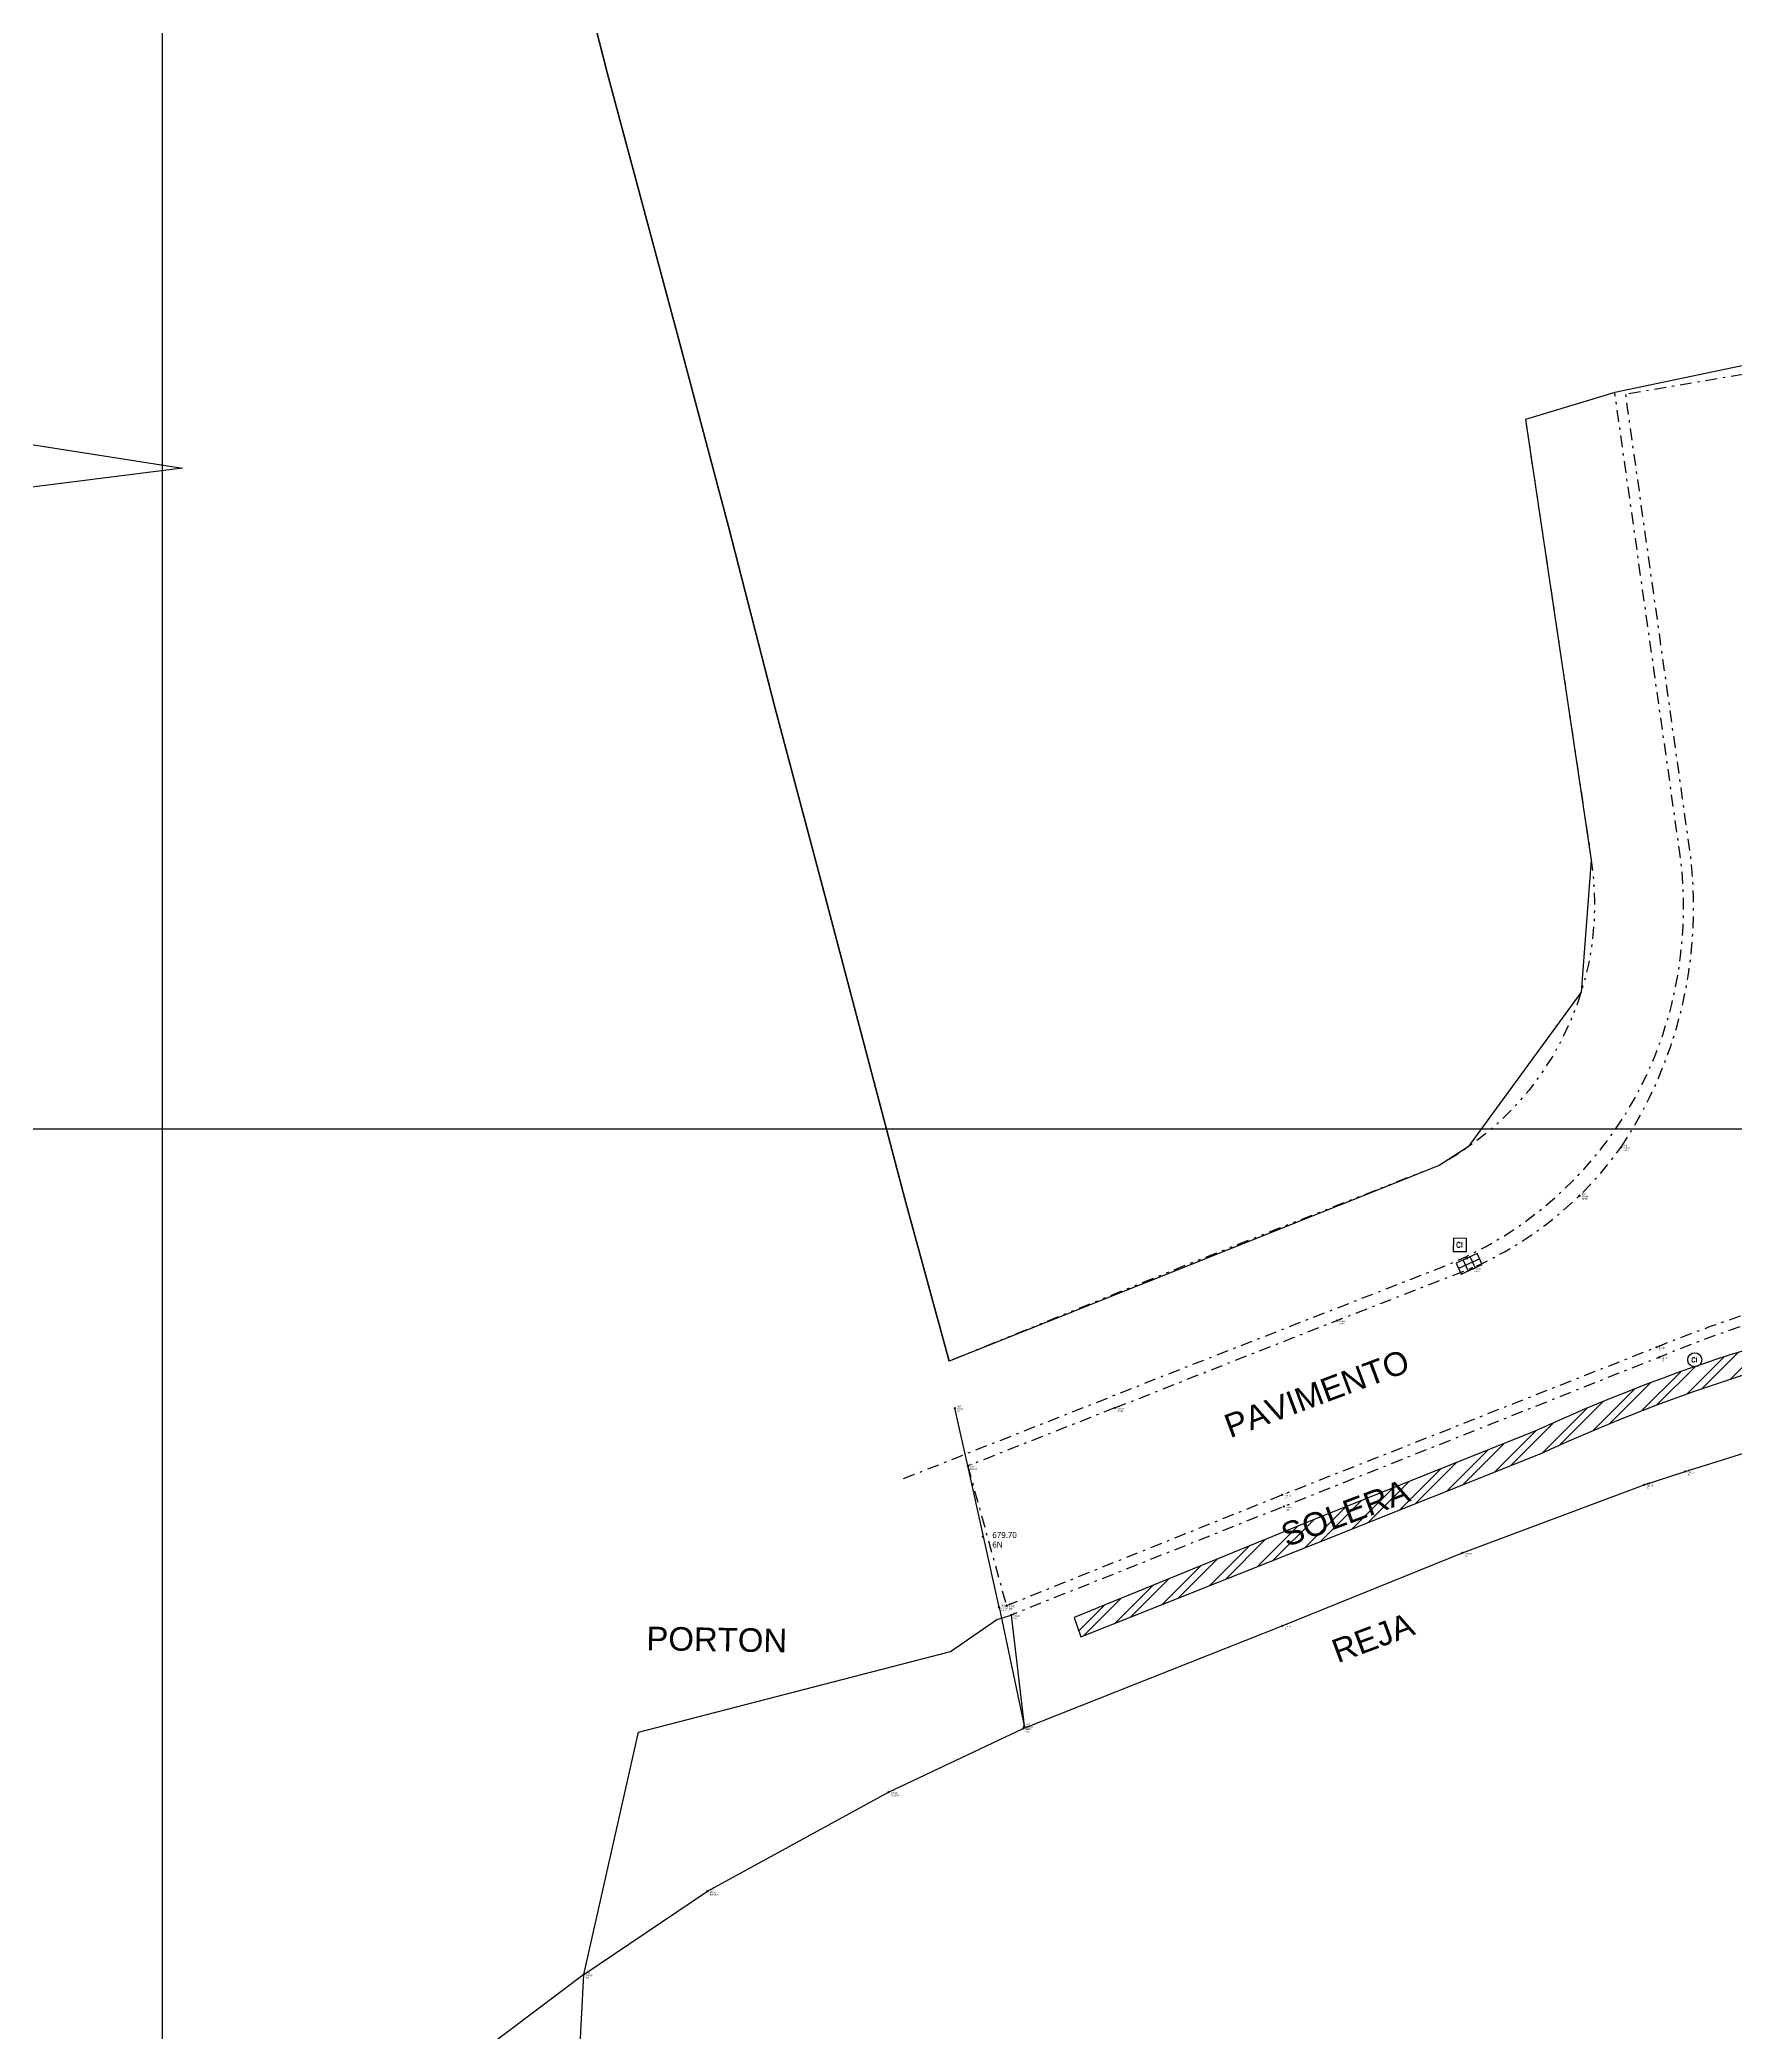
# Model space of a CAD drawing. Extents: x 352140 to 354978, y 6304672 to 6307963.
# Drawn here: x 352594.8 to 352666.7, y 6305561.7 to 6305646.2 of the extents above; entities that cross this region are included whole.
import ezdxf

# ---------------------------------------------------------------- set-up
doc = ezdxf.new("R2010")
doc.units = 0
doc.header["$PDMODE"] = 35
doc.header["$PDSIZE"] = 0.03
for name, pattern in [('DASHED', [19.05, 12.7, -6.35]), ('DIVIDE', [1.25, 0.5, -0.25, 0, -0.25, 0, -0.25]), ('JPG_DASHDOT', [1, 0.5, -0.25, 0, -0.25])]:
    doc.linetypes.add(name, pattern=pattern)
doc.layers.get('0').update_dxf_attribs({"linetype": 'CONTINUOUS'})
for name, color, linetype in [('0-LEVANTAMIENTO 2013.AGO', 3, 'CONTINUOUS'), ('02_Geo ext_Acotamiento', 7, 'CONTINUOUS'), ('02_Geo ext_Geometria', 2, 'CONTINUOUS'), ('1-coordenadas', 8, 'CONTINUOUS'), ('1-LINEA DE CIERRO', 7, 'DIVIDE'), ('1-MURO VIBROCRET', 7, 'FENCELINE2'), ('1-REJA', 252, 'FENCELINE1'), ('1-TEXTOS', 7, 'CONTINUOUS'), ('1-VEREDA', 251, 'CONTINUOUS'), ('2-ACHURADO VEREDA', 252, 'CONTINUOUS'), ('3-TALUD', 252, 'DASHED'), ('C-TOPO - BORDE - 2', 7, 'CONTINUOUS'), ('C-TOPO - BORDE - 3', 7, 'CONTINUOUS'), ('TOP-URB-SOLERAS', 2, 'JPG_DASHDOT'), ('V-NODE - 2013', 4, 'CONTINUOUS'), ('V-NODE - 2014.06.24', 4, 'CONTINUOUS'), ('V-NODE-TEXT 2013', 2, 'CONTINUOUS'), ('Z-CI', 253, 'CONTINUOUS'), ('Z-CR', 253, 'CONTINUOUS'), ('Z-SUM', 253, 'CONTINUOUS')]:
    doc.layers.add(name, color=color, linetype=linetype)
doc.styles.add('A', font='arial.ttf', dxfattribs={"height": 2})
doc.styles.add('ROMANS', font='romans.shx', dxfattribs={"width": 0.75})
doc.styles.add('TEXTIS', font='arial.ttf', dxfattribs={"height": 2})
doc.linetypes.add('FENCELINE1', pattern='A,6.35,-2.54,[133,ltypeshp.shx,S=2.54,R=0,X=-2.54,Y=0],-2.54,25.4', length=36.83)
doc.linetypes.add('FENCELINE2', pattern='A,0.25,-0.1,[132,ltypeshp.shx,S=0.1,R=0,X=-0.1,Y=0],-0.1,1', length=1.45)
doc.dimstyles.new('Principal', dxfattribs={"dimscale": 0, "dimtxt": 2, "dimasz": 2, "dimexe": 1, "dimexo": 1, "dimtad": 1, "dimrnd": 0.05, "dimzin": 1, "dimtxsty": 'ROMANS', "dimcen": 2.5, "dimclrt": 2, "dimaunit": 2, "dimadec": 0, "dimazin": 0, "dimtfac": 1, "dimtmove": 0, "dimatfit": 3, "dimfxl": 1, "dimfxlon": 1, "dimarcsym": 0})

# ---------------------------------------------------------------- blocks, each defined once
blk = doc.blocks.new('COORDENADAS')
at = {"layer": '1-coordenadas'}
for p, q in [((420, -900.625), (420, -0.625)), ((20, -600.625), (1420, -600.625))]:
    blk.add_line(p, q, dxfattribs=at)
blk = doc.blocks.new('CI')
at = {"layer": 'Z-CI'}
blk.add_circle((0, 0), 1.2, dxfattribs=at)
at = {"layer": 'Z-CI', "style": 'ROMANS'}
blk.add_text('CI', height=0.8, rotation=360, dxfattribs=at).set_placement((-0.58, -0.4))
blk = doc.blocks.new('CR')
at = {"layer": 'Z-CR', "color": 9, "true_color": 0xbdbdbd}
for p, q in [((-1.12, 1.12), (-1.12, -1.12)), ((1.12, 1.12), (-1.12, 1.12)), ((1.12, -1.12), (1.12, 1.12)), ((-1.12, -1.12), (1.12, -1.12))]:
    blk.add_line(p, q, dxfattribs=at)
at = {"layer": 'Z-CR', "color": 9, "true_color": 0xbdbdbd, "style": 'ROMANS'}
blk.add_text('CI', height=0.9, dxfattribs=at).set_placement((-0.65, -0.45))
blk = doc.blocks.new('SUM')
at = {"layer": 'Z-SUM', "color": 9, "true_color": 0xbdbdbd}
for p, q in [((-1.5, 1.54), (-1.5, 0)), ((1.5, 1.54), (-1.5, 1.54)), ((-1.5, 0.77), (1.5, 0.77)), ((-1.5, 0), (1.5, 0)), ((-0.5, 1.54), (-0.5, 0)), ((0.5, 1.54), (0.5, 0)), ((1.5, 0), (1.5, 1.54))]:
    blk.add_line(p, q, dxfattribs=at)
blk.add_point((0, 0), dxfattribs=at)
blk = doc.blocks.new('*U186', base_point=(352635.813, 6305579.761))
at = {"layer": 'V-NODE - 2013', "lineweight": -2}
blk.add_point((352635.813, 6305579.761), dxfattribs=at)
at = {"layer": 'V-NODE-TEXT 2013', "linetype": 'ByBlock', "char_height": 0.0635}
for s, insert, attachment_point in [('856', (352635.918, 6305579.794), 7), ('SZF', (352635.918, 6305579.655), 1), ('679.59', (352635.918, 6305579.756), 1)]:
    blk.add_mtext(s, dxfattribs=dict(at, insert=insert, attachment_point=attachment_point))
blk = doc.blocks.new('*U187', base_point=(352636.008, 6305579.363))
at = {"layer": 'V-NODE - 2013', "lineweight": -2}
blk.add_point((352636.008, 6305579.363), dxfattribs=at)
at = {"layer": 'V-NODE-TEXT 2013', "linetype": 'ByBlock', "char_height": 0.0635}
for s, insert, attachment_point in [('857', (352636.113, 6305579.396), 7), ('SZF', (352636.113, 6305579.257), 1), ('679.66', (352636.113, 6305579.358), 1)]:
    blk.add_mtext(s, dxfattribs=dict(at, insert=insert, attachment_point=attachment_point))
blk = doc.blocks.new('*U206', base_point=(352663.524, 6305590.306))
at = {"layer": 'V-NODE - 2013', "lineweight": -2}
blk.add_point((352663.524, 6305590.306), dxfattribs=at)
at = {"layer": 'V-NODE-TEXT 2013', "linetype": 'ByBlock', "char_height": 0.0635}
for s, insert, attachment_point in [('852', (352663.629, 6305590.339), 7), ('SZ', (352663.629, 6305590.2), 1), ('680.06', (352663.629, 6305590.301), 1)]:
    blk.add_mtext(s, dxfattribs=dict(at, insert=insert, attachment_point=attachment_point))
blk = doc.blocks.new('*U207', base_point=(352663.399, 6305590.731))
at = {"layer": 'V-NODE - 2013', "lineweight": -2}
blk.add_point((352663.399, 6305590.731), dxfattribs=at)
at = {"layer": 'V-NODE-TEXT 2013', "linetype": 'ByBlock', "char_height": 0.0635}
for s, insert, attachment_point in [('853', (352663.504, 6305590.764), 7), ('SZ', (352663.504, 6305590.625), 1), ('679.99', (352663.504, 6305590.726), 1)]:
    blk.add_mtext(s, dxfattribs=dict(at, insert=insert, attachment_point=attachment_point))
blk = doc.blocks.new('*U208', base_point=(352647.518, 6305584.464))
at = {"layer": 'V-NODE - 2013', "lineweight": -2}
blk.add_point((352647.518, 6305584.464), dxfattribs=at)
at = {"layer": 'V-NODE-TEXT 2013', "linetype": 'ByBlock', "char_height": 0.0635}
for s, insert, attachment_point in [('854', (352647.623, 6305584.497), 7), ('SZ', (352647.623, 6305584.358), 1), ('679.75', (352647.623, 6305584.459), 1)]:
    blk.add_mtext(s, dxfattribs=dict(at, insert=insert, attachment_point=attachment_point))
blk = doc.blocks.new('*U209', base_point=(352647.586, 6305583.967))
at = {"layer": 'V-NODE - 2013', "lineweight": -2}
blk.add_point((352647.586, 6305583.967), dxfattribs=at)
at = {"layer": 'V-NODE-TEXT 2013', "linetype": 'ByBlock', "char_height": 0.0635}
for s, insert, attachment_point in [('855', (352647.691, 6305584), 7), ('SZ', (352647.691, 6305583.861), 1), ('679.84', (352647.691, 6305583.962), 1)]:
    blk.add_mtext(s, dxfattribs=dict(at, insert=insert, attachment_point=attachment_point))
blk = doc.blocks.new('*U258', base_point=(352636.519, 6305574.549))
at = {"layer": 'V-NODE - 2013', "lineweight": -2}
blk.add_point((352636.519, 6305574.549), dxfattribs=at)
at = {"layer": 'V-NODE-TEXT 2013', "linetype": 'ByBlock', "char_height": 0.0635}
for s, insert, attachment_point in [('859', (352636.624, 6305574.582), 7), ('679.89', (352636.624, 6305574.544), 1), ('RJX', (352636.624, 6305574.443), 1)]:
    blk.add_mtext(s, dxfattribs=dict(at, insert=insert, attachment_point=attachment_point))
blk = doc.blocks.new('*U261', base_point=(352635.498, 6305579.699))
at = {"layer": 'V-NODE - 2013', "lineweight": -2}
blk.add_point((352635.498, 6305579.699), dxfattribs=at)
at = {"layer": 'V-NODE-TEXT 2013', "linetype": 'ByBlock', "char_height": 0.0635}
for s, insert, attachment_point in [('863', (352635.603, 6305579.732), 7), ('679.64', (352635.603, 6305579.694), 1), ('RJPOR', (352635.603, 6305579.593), 1)]:
    blk.add_mtext(s, dxfattribs=dict(at, insert=insert, attachment_point=attachment_point))
blk = doc.blocks.new('*U262', base_point=(352634.17, 6305585.694))
at = {"layer": 'V-NODE - 2013', "lineweight": -2}
blk.add_point((352634.17, 6305585.694), dxfattribs=at)
at = {"layer": 'V-NODE-TEXT 2013', "linetype": 'ByBlock', "char_height": 0.0635}
for s, insert, attachment_point in [('864', (352634.275, 6305585.727), 7), ('679.72', (352634.275, 6305585.689), 1), ('RJPOR', (352634.275, 6305585.588), 1)]:
    blk.add_mtext(s, dxfattribs=dict(at, insert=insert, attachment_point=attachment_point))
blk = doc.blocks.new('*U264', base_point=(352636.56, 6305574.653))
at = {"layer": 'V-NODE - 2013', "lineweight": -2}
blk.add_point((352636.56, 6305574.653), dxfattribs=at)
at = {"layer": 'V-NODE-TEXT 2013', "linetype": 'ByBlock', "char_height": 0.0635}
for s, insert, attachment_point in [('858', (352636.665, 6305574.686), 7), ('679.89', (352636.665, 6305574.648), 1), ('RJF', (352636.665, 6305574.547), 1)]:
    blk.add_mtext(s, dxfattribs=dict(at, insert=insert, attachment_point=attachment_point))
blk = doc.blocks.new('*U265', base_point=(352623.121, 6305567.639))
at = {"layer": 'V-NODE - 2013', "lineweight": -2}
blk.add_point((352623.121, 6305567.639), dxfattribs=at)
at = {"layer": 'V-NODE-TEXT 2013', "linetype": 'ByBlock', "char_height": 0.0635}
for s, insert, attachment_point in [('596', (352623.226, 6305567.672), 7), ('679.46', (352623.226, 6305567.634), 1), ('RJACMA', (352623.226, 6305567.533), 1)]:
    blk.add_mtext(s, dxfattribs=dict(at, insert=insert, attachment_point=attachment_point))
blk = doc.blocks.new('*U266', base_point=(352630.809, 6305571.84))
at = {"layer": 'V-NODE - 2013', "lineweight": -2}
blk.add_point((352630.809, 6305571.84), dxfattribs=at)
at = {"layer": 'V-NODE-TEXT 2013', "linetype": 'ByBlock', "char_height": 0.0635}
for s, insert, attachment_point in [('597', (352630.914, 6305571.873), 7), ('679.56', (352630.914, 6305571.835), 1), ('RJACMA', (352630.914, 6305571.734), 1)]:
    blk.add_mtext(s, dxfattribs=dict(at, insert=insert, attachment_point=attachment_point))
blk = doc.blocks.new('*U267', base_point=(352617.874, 6305564.101))
at = {"layer": 'V-NODE - 2013', "lineweight": -2}
blk.add_point((352617.874, 6305564.101), dxfattribs=at)
at = {"layer": 'V-NODE-TEXT 2013', "linetype": 'ByBlock', "char_height": 0.0635}
for s, insert, attachment_point in [('298', (352617.979, 6305564.134), 7), ('679.37', (352617.979, 6305564.096), 1), ('RJ', (352617.979, 6305563.995), 1)]:
    blk.add_mtext(s, dxfattribs=dict(at, insert=insert, attachment_point=attachment_point))
blk = doc.blocks.new('*U284', base_point=(352664.622, 6305585.451))
at = {"layer": 'V-NODE - 2013', "lineweight": -2}
blk.add_point((352664.622, 6305585.451), dxfattribs=at)
at = {"layer": 'V-NODE-TEXT 2013', "linetype": 'ByBlock', "char_height": 0.0635}
for s, insert, attachment_point in [('807', (352664.727, 6305585.484), 7), ('680.13', (352664.727, 6305585.446), 1), ('RJ', (352664.727, 6305585.345), 1)]:
    blk.add_mtext(s, dxfattribs=dict(at, insert=insert, attachment_point=attachment_point))
blk = doc.blocks.new('*U285', base_point=(352647.519, 6305578.903))
at = {"layer": 'V-NODE - 2013', "lineweight": -2}
blk.add_point((352647.519, 6305578.903), dxfattribs=at)
at = {"layer": 'V-NODE-TEXT 2013', "linetype": 'ByBlock', "char_height": 0.0635}
for s, insert, attachment_point in [('860', (352647.624, 6305578.936), 7), ('679.91', (352647.624, 6305578.898), 1), ('RJ', (352647.624, 6305578.797), 1)]:
    blk.add_mtext(s, dxfattribs=dict(at, insert=insert, attachment_point=attachment_point))
blk = doc.blocks.new('*U286', base_point=(352655.174, 6305581.999))
at = {"layer": 'V-NODE - 2013', "lineweight": -2}
blk.add_point((352655.174, 6305581.999), dxfattribs=at)
at = {"layer": 'V-NODE-TEXT 2013', "linetype": 'ByBlock', "char_height": 0.0635}
for s, insert, attachment_point in [('861', (352655.279, 6305582.032), 7), ('679.99', (352655.279, 6305581.994), 1), ('RJ', (352655.279, 6305581.893), 1)]:
    blk.add_mtext(s, dxfattribs=dict(at, insert=insert, attachment_point=attachment_point))
blk = doc.blocks.new('*U287', base_point=(352662.884, 6305584.895))
at = {"layer": 'V-NODE - 2013', "lineweight": -2}
blk.add_point((352662.884, 6305584.895), dxfattribs=at)
at = {"layer": 'V-NODE-TEXT 2013', "linetype": 'ByBlock', "char_height": 0.0635}
for s, insert, attachment_point in [('862', (352662.989, 6305584.928), 7), ('680.09', (352662.989, 6305584.89), 1), ('RJ', (352662.989, 6305584.789), 1)]:
    blk.add_mtext(s, dxfattribs=dict(at, insert=insert, attachment_point=attachment_point))
blk = doc.blocks.new('*U288', base_point=(352633.62, 6305588.145))
at = {"layer": 'V-NODE - 2013', "lineweight": -2}
blk.add_point((352633.62, 6305588.145), dxfattribs=at)
at = {"layer": 'V-NODE-TEXT 2013', "linetype": 'ByBlock', "char_height": 0.0635}
for s, insert, attachment_point in [('865', (352633.725, 6305588.178), 7), ('679.87', (352633.725, 6305588.14), 1), ('RJ', (352633.725, 6305588.039), 1)]:
    blk.add_mtext(s, dxfattribs=dict(at, insert=insert, attachment_point=attachment_point))
blk = doc.blocks.new('*U312', base_point=(352640.418, 6305588.152))
at = {"layer": 'V-NODE - 2013', "lineweight": -2}
blk.add_point((352640.418, 6305588.152), dxfattribs=at)
at = {"layer": 'V-NODE-TEXT 2013', "linetype": 'ByBlock', "char_height": 0.0635}
for s, insert, attachment_point in [('866', (352640.523, 6305588.185), 7), ('679.72', (352640.523, 6305588.147), 1), ('OPSZ', (352640.523, 6305588.046), 1)]:
    blk.add_mtext(s, dxfattribs=dict(at, insert=insert, attachment_point=attachment_point))
blk = doc.blocks.new('*U313', base_point=(352649.846, 6305591.864))
at = {"layer": 'V-NODE - 2013', "lineweight": -2}
blk.add_point((352649.846, 6305591.864), dxfattribs=at)
at = {"layer": 'V-NODE-TEXT 2013', "linetype": 'ByBlock', "char_height": 0.0635}
for s, insert, attachment_point in [('867', (352649.951, 6305591.897), 7), ('679.89', (352649.951, 6305591.859), 1), ('OPSZ', (352649.951, 6305591.758), 1)]:
    blk.add_mtext(s, dxfattribs=dict(at, insert=insert, attachment_point=attachment_point))
blk = doc.blocks.new('*U314', base_point=(352655.566, 6305594.086))
at = {"layer": 'V-NODE - 2013', "lineweight": -2}
blk.add_point((352655.566, 6305594.086), dxfattribs=at)
at = {"layer": 'V-NODE-TEXT 2013', "linetype": 'ByBlock', "char_height": 0.0635}
for s, insert, attachment_point in [('868', (352655.671, 6305594.119), 7), ('679.89', (352655.671, 6305594.081), 1), ('OPSZ', (352655.671, 6305593.98), 1)]:
    blk.add_mtext(s, dxfattribs=dict(at, insert=insert, attachment_point=attachment_point))
blk = doc.blocks.new('*U315', base_point=(352660.132, 6305597.162))
at = {"layer": 'V-NODE - 2013', "lineweight": -2}
blk.add_point((352660.132, 6305597.162), dxfattribs=at)
at = {"layer": 'V-NODE-TEXT 2013', "linetype": 'ByBlock', "char_height": 0.0635}
for s, insert, attachment_point in [('869', (352660.237, 6305597.195), 7), ('679.94', (352660.237, 6305597.157), 1), ('OPSZ', (352660.237, 6305597.056), 1)]:
    blk.add_mtext(s, dxfattribs=dict(at, insert=insert, attachment_point=attachment_point))
blk = doc.blocks.new('*U316', base_point=(352661.904, 6305599.221))
at = {"layer": 'V-NODE - 2013', "lineweight": -2}
blk.add_point((352661.904, 6305599.221), dxfattribs=at)
at = {"layer": 'V-NODE-TEXT 2013', "linetype": 'ByBlock', "char_height": 0.0635}
for s, insert, attachment_point in [('870', (352662.009, 6305599.254), 7), ('679.91', (352662.009, 6305599.216), 1), ('OPSZ', (352662.009, 6305599.115), 1)]:
    blk.add_mtext(s, dxfattribs=dict(at, insert=insert, attachment_point=attachment_point))
blk = doc.blocks.new('*D959')
at = {"layer": '02_Geo ext_Geometria', "color": 0, "lineweight": -2, "transparency": 16777216}
blk.add_line((352576.103, 6306008.627), (352574.44, 6306014.447), dxfattribs=at)
at = {"layer": '02_Geo ext_Geometria', "color": 0, "transparency": 16777216}
blk.add_solid([(352574.6, 6306014.493), (352574.28, 6306014.401), (352574.165, 6306015.409)], dxfattribs=at)
at = {"layer": '02_Geo ext_Geometria', "color": 2, "transparency": 16777216, "insert": (352576.282, 6306011.306), "char_height": 1, "attachment_point": 5, "rotation": 285.94554, "style": 'ROMANS'}
blk.add_mtext('R420,40', dxfattribs=at)
blk = doc.blocks.new('*D1282')
at = {"layer": '02_Geo ext_Acotamiento', "color": 0, "lineweight": -2, "transparency": 16777216}
blk.add_line((352570.588, 6306007.009), (352568.844, 6306012.806), dxfattribs=at)
at = {"layer": '02_Geo ext_Acotamiento', "color": 0, "transparency": 16777216}
blk.add_solid([(352569.004, 6306012.854), (352568.685, 6306012.758), (352568.556, 6306013.764)], dxfattribs=at)
at = {"layer": '02_Geo ext_Acotamiento', "color": 2, "transparency": 16777216, "insert": (352570.729, 6306009.69), "char_height": 1, "attachment_point": 5, "rotation": 286.7422, "style": 'ROMANS'}
blk.add_mtext('R420,40', dxfattribs=at)
blk = doc.blocks.new('*D1356')
at = {"layer": '02_Geo ext_Acotamiento', "color": 0, "lineweight": -2, "transparency": 16777216}
blk.add_line((352474.093, 6305972.205), (352473.119, 6305978.179), dxfattribs=at)
at = {"layer": '02_Geo ext_Acotamiento', "color": 0, "transparency": 16777216}
blk.add_solid([(352473.283, 6305978.206), (352472.954, 6305978.153), (352472.958, 6305979.166)], dxfattribs=at)
at = {"layer": '02_Geo ext_Acotamiento', "color": 2, "transparency": 16777216, "insert": (352474.582, 6305974.845), "char_height": 1, "attachment_point": 5, "rotation": 279.25748, "style": 'ROMANS'}
blk.add_mtext('R765,10', dxfattribs=at)

msp = doc.modelspace()

# ---------------------------------------------------------------- hatches: boundary and pattern name
at = {"layer": '2-ACHURADO VEREDA'}
h = msp.add_hatch(dxfattribs=at)
h.set_pattern_fill('ANSI32', color=256, scale=0.09)
h.paths.add_polyline_path([(352720.617, 6305598.054), (352732.368, 6305599.703), (352742.734, 6305601.134), (352755.34, 6305602.893), (352757.27, 6305603.202), (352761.983, 6305602.436), (352770.567, 6305600.41), (352771.013, 6305599.078), (352772.382, 6305589.499), (352773.367, 6305582.69), (352774.502, 6305574.654), (352776.311, 6305561.585), (352778.207, 6305548.171), (352779.696, 6305548.344), (352777.83, 6305561.778), (352775.967, 6305574.833), (352774.777, 6305582.795), (352773.865, 6305589.674), (352772.388, 6305600.297, 0.05743), (352771.451, 6305601.418), (352762.18, 6305603.377), (352757.291, 6305604.147), (352755.264, 6305603.879), (352742.632, 6305602.124), (352732.139, 6305600.646), (352720.501, 6305599.028), (352712.936, 6305597.962), (352700.518, 6305596.221), (352698.257, 6305595.938), (352688.145, 6305594.514, 0.016921), (352676.257, 6305592.819, 0.0646), (352658.21, 6305587.147), (352649.116, 6305583.522), (352638.688, 6305579.25), (352638.972, 6305578.433), (352649.251, 6305582.52), (352658.538, 6305586.235, -0.061952), (352676.156, 6305591.833, -0.0218), (352688.13, 6305593.524), (352698.383, 6305594.963), (352700.716, 6305595.265), (352713.022, 6305596.978)])

# ---------------------------------------------------------------- linework, layer by layer
at = {"layer": '0-LEVANTAMIENTO 2013.AGO'}
msp.add_lwpolyline([(352617.673, 6305560.319), (352617.874, 6305564.101), (352612.771, 6305560.26)], dxfattribs=at)
at = {"layer": '1-LINEA DE CIERRO', "flags": 128}
msp.add_lwpolyline([(352657.843, 6305630.1), (352660.636, 6305611.407, -0.284148), (352655.416, 6305599.231, -0.025181), (352654.172, 6305598.447)], format="xyb", dxfattribs=at)
msp.add_lwpolyline([(352654.172, 6305598.447), (352643.617, 6305594.289), (352633.385, 6305590.141)], dxfattribs=at)
at = {"layer": '1-MURO VIBROCRET', "flags": 128}
msp.add_lwpolyline([(352615.85, 6305656.654), (352618.879, 6305644.777), (352621.9, 6305633.546), (352624.02, 6305625.566), (352625.986, 6305617.9), (352628.119, 6305609.853), (352631.506, 6305597.027), (352633.385, 6305590.141)], dxfattribs=at)
at = {"layer": '1-REJA', "ltscale": 0.2, "flags": 128}
msp.add_lwpolyline([(352617.874, 6305564.101), (352623.121, 6305567.639), (352630.809, 6305571.84), (352636.519, 6305574.549), (352647.519, 6305578.903), (352655.174, 6305581.999), (352662.884, 6305584.895), (352664.622, 6305585.451), (352670.811, 6305587.388), (352678.239, 6305589.316), (352682.657, 6305590.056), (352686.927, 6305590.717), (352697.544, 6305592.228), (352711.414, 6305594.106), (352725.734, 6305596.126), (352738.984, 6305597.943), (352752.1, 6305599.747), (352756.091, 6305599.956), (352758.713, 6305599.53), (352766.266, 6305597.729), (352767.867, 6305596.473), (352768.733, 6305594.649), (352769.993, 6305585.57), (352771.631, 6305574.23), (352772.485, 6305568.265), (352774.129, 6305556.217), (352775.876, 6305543.685), (352775.866, 6305541.561), (352775.254, 6305539.614), (352773.933, 6305538.027), (352772.121, 6305537.026), (352761.679, 6305533.001), (352749.581, 6305528.273, -0.439912), (352747.382, 6305529.771), (352747.416, 6305530.903)], format="xyb", dxfattribs=at)
for points in [[(352635.498, 6305579.699), (352634.17, 6305585.694), (352633.62, 6305588.145)], [(352635.498, 6305579.699), (352636.56, 6305574.653)]]:
    msp.add_lwpolyline(points, dxfattribs=at)
at = {"layer": '1-VEREDA', "flags": 128}
msp.add_lwpolyline([(352742.632, 6305602.124), (352732.139, 6305600.646), (352720.501, 6305599.028), (352712.936, 6305597.962), (352700.518, 6305596.221), (352698.257, 6305595.938), (352688.145, 6305594.514, 0.016921), (352676.257, 6305592.819, 0.0646), (352658.21, 6305587.147), (352649.116, 6305583.522), (352638.688, 6305579.25), (352638.972, 6305578.433), (352649.251, 6305582.52), (352658.538, 6305586.235, -0.061952), (352676.156, 6305591.833, -0.0218), (352688.13, 6305593.524), (352698.383, 6305594.963), (352700.716, 6305595.265), (352713.022, 6305596.978), (352720.617, 6305598.054), (352732.368, 6305599.703), (352742.734, 6305601.134)], format="xyb", dxfattribs=at)
at = {"layer": '3-TALUD'}
msp.add_lwpolyline([(352591.531, 6305629.502), (352600.847, 6305628.037), (352591.954, 6305626.916)], dxfattribs=at)
at = {"layer": 'C-TOPO - BORDE - 2', "elevation": 679.82}
msp.add_lwpolyline([(352760.023, 6305657.561), (352762.163, 6305641.971), (352764.498, 6305624.988), (352754.466, 6305616.009), (352697.356, 6305608.036), (352685.703, 6305610.198), (352681.038, 6305613.224), (352673.539, 6305625.777), (352670.815, 6305633.172), (352661.629, 6305631.257), (352657.843, 6305630.1), (352660.636, 6305611.407), (352660.207, 6305605.8), (352655.416, 6305599.231), (352654.172, 6305598.447), (352633.385, 6305590.141), (352631.506, 6305597.027), (352628.119, 6305609.853), (352625.986, 6305617.9), (352624.02, 6305625.566), (352621.9, 6305633.546), (352618.879, 6305644.777), (352615.85, 6305656.654)], dxfattribs=at)
at = {"layer": 'C-TOPO - BORDE - 3', "elevation": 679.37, "flags": 128}
for points in [[(352617.874, 6305564.101), (352620.192, 6305574.395), (352633.434, 6305577.813), (352635.41, 6305579.177), (352636.008, 6305579.363), (352636.56, 6305574.653), (352636.519, 6305574.549), (352647.519, 6305578.903), (352655.174, 6305581.999), (352662.884, 6305584.895), (352664.622, 6305585.451), (352670.811, 6305587.388), (352678.239, 6305589.316), (352682.657, 6305590.056), (352686.927, 6305590.717), (352697.544, 6305592.228), (352711.414, 6305594.106), (352725.734, 6305596.126), (352738.984, 6305597.943)], [(352617.673, 6305560.319), (352617.874, 6305564.101)]]:
    msp.add_lwpolyline(points, dxfattribs=at)
at = {"layer": 'TOP-URB-SOLERAS'}
for p, q in [((352668.148, 6305632.194), (352662.096, 6305631.17)), ((352634.17, 6305585.694), (352635.813, 6305579.761))]:
    msp.add_line(p, q, dxfattribs=at)
at = {"layer": 'TOP-URB-SOLERAS', "flags": 128}
for points in [[(352631.449, 6305585.156), (352643.24, 6305589.813), (352654.454, 6305594.192, 0.234235), (352663.945, 6305604.884, 0.096946), (352664.425, 6305611.491), (352661.629, 6305631.257)], [(352661.904, 6305599.221, 0.176574), (352664.864, 6305611.487), (352662.096, 6305631.17)], [(352635.813, 6305579.761), (352647.518, 6305584.464), (352663.399, 6305590.731, -0.06016), (352676.007, 6305594.225), (352694.28, 6305596.797), (352717.243, 6305599.992), (352735.728, 6305602.558), (352756.301, 6305605.422, -0.083561), (352768.736, 6305603.378, -0.216582), (352773.077, 6305600.019), (352773.206, 6305599.275), (352773.222, 6305599.256), (352775.006, 6305586.612), (352777.159, 6305571.136), (352779.322, 6305556.152), (352781.17, 6305542.877), (352781.598, 6305539.221)], [(352781.431, 6305539.547), (352781.011, 6305542.829), (352779.158, 6305556.166), (352777.019, 6305571.077), (352774.867, 6305586.537), (352773.054, 6305599.225), (352772.814, 6305599.853), (352772.676, 6305599.767, 0.218521), (352768.712, 6305602.964, 0.079407), (352756.356, 6305605.005), (352735.709, 6305602.051), (352716.646, 6305599.451), (352694.262, 6305596.344), (352676.055, 6305593.81, 0.060763), (352663.524, 6305590.306), (352647.586, 6305583.967), (352636.008, 6305579.363)], [(352640.418, 6305588.152, -0.002281), (352655.566, 6305594.086, 0.134469), (352661.904, 6305599.221, -6.973719)]]:
    msp.add_lwpolyline(points, format="xyb", dxfattribs=at)
msp.add_lwpolyline([(352640.418, 6305588.152), (352634.17, 6305585.694)], dxfattribs=at)
at = {"layer": 'V-NODE - 2014.06.24', "linetype": 'ByBlock', "lineweight": -2}
msp.add_point((352634.81, 6305582.686), dxfattribs=at)

# ---------------------------------------------------------------- block references
at = {"color": 252, "linetype": 'DASHED'}
msp.add_blockref('COORDENADAS', (352180, 6306200.625), dxfattribs=at)
for name, p in [('*U316', (352661.904, 6305599.221)), ('*U315', (352660.132, 6305597.162)), ('*U314', (352655.566, 6305594.086)), ('*U313', (352649.846, 6305591.864)), ('*U207', (352663.399, 6305590.731)), ('*U206', (352663.524, 6305590.306)), ('*U288', (352633.62, 6305588.145)), ('*U312', (352640.418, 6305588.152)), ('*U262', (352634.17, 6305585.694)), ('*U284', (352664.622, 6305585.451)), ('*U208', (352647.518, 6305584.464)), ('*U287', (352662.884, 6305584.895)), ('*U209', (352647.586, 6305583.967)), ('*U286', (352655.174, 6305581.999)), ('*U261', (352635.498, 6305579.699)), ('*U186', (352635.813, 6305579.761)), ('*U187', (352636.008, 6305579.363)), ('*U285', (352647.519, 6305578.903)), ('*U258', (352636.519, 6305574.549)), ('*U264', (352636.56, 6305574.653)), ('*U266', (352630.809, 6305571.84)), ('*U265', (352623.121, 6305567.639)), ('*U267', (352617.874, 6305564.101))]:
    msp.add_blockref(name, p)
at = {"layer": 'Z-CI', "xscale": 0.25, "yscale": 0.25, "zscale": 0.25, "rotation": 359.0901018221344}
msp.add_blockref('CI', (352665.029, 6305590.194), dxfattribs=at)
at = {"layer": 'Z-CR', "xscale": 0.25, "yscale": 0.25, "zscale": 0.25, "rotation": 359.0901018221344}
msp.add_blockref('CR', (352655.061, 6305595.071), dxfattribs=at)
at = {"layer": 'Z-SUM', "xscale": 0.33, "yscale": 0.33, "zscale": 0.33, "rotation": 204.6688403384364}
msp.add_blockref('SUM', (352655.346, 6305594.501), dxfattribs=at)

# ---------------------------------------------------------------- texts
at = {"layer": '1-TEXTOS'}
for s, rotation, style, p in [('PAVIMENTO', 20.43065, 'A', (352645.303, 6305586.861)), ('SOLERA', 20.43065, 'A', (352647.708, 6305582.24)), ('REJA', 20.43065, 'A', (352649.867, 6305577.311)), ('PORTON', 359.0901, 'TEXTIS', (352620.524, 6305577.871))]:
    msp.add_text(s, height=1, rotation=rotation, dxfattribs=dict(at, style=style)).set_placement(p)
at = {"layer": 'V-NODE - 2014.06.24'}
for s, p in [('679.70', (352635.214, 6305582.63)), ('6N', (352635.214, 6305582.226))]:
    msp.add_text(s, height=0.254, dxfattribs=at).set_placement(p)

# ---------------------------------------------------------------- dimensions: what is measured, and where the dimension line sits
at = {"layer": '02_Geo ext_Acotamiento'}
for center, mpoint, picture, middle in [((352689.665, 6305611.165), (352568.556, 6306013.764), '*D1282', (352569.86, 6306009.429)), ((352596.042, 6305224.025), (352472.958, 6305979.166), '*D1356', (352473.686, 6305974.698))]:
    dim = msp.add_radius_dim(center=center, mpoint=mpoint, dimstyle='Principal', override={"dimscale": 0, "dimaunit": 0, "dimfxl": 0.22, "dimarcsym": 1}, dxfattribs=at)
    dim.commit()
    dim.dimension.update_dxf_attribs({"geometry": picture, "text_midpoint": middle, "dimtype": 164})
at = {"layer": '02_Geo ext_Geometria'}
dim = msp.add_radius_dim(center=(352689.665, 6305611.165), mpoint=(352574.165, 6306015.409), dimstyle='Principal', override={"dimscale": 0, "dimaunit": 0, "dimfxl": 0.22, "dimarcsym": 1}, dxfattribs=at)
dim.commit()
dim.dimension.update_dxf_attribs({"geometry": '*D959', "text_midpoint": (352575.409, 6306011.056), "dimtype": 164})

doc.saveas('drawing.dxf')
